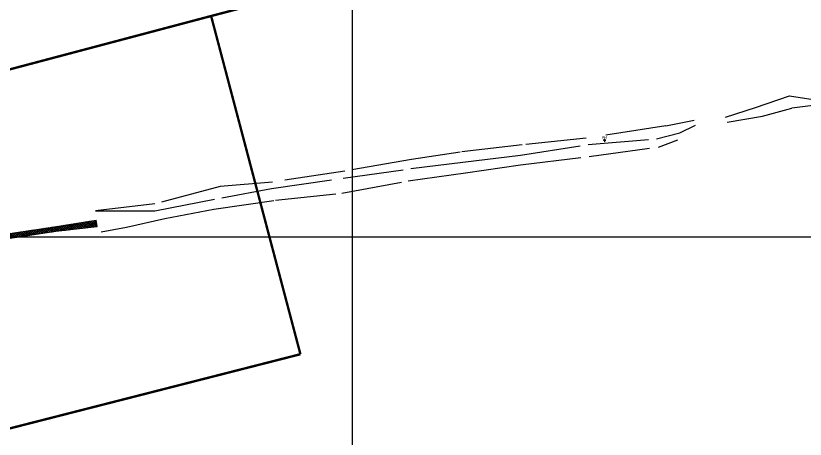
# Model space of a CAD drawing. Extents: x 352140 to 354978, y 6304672 to 6307963.
# Drawn here: x 352429.5 to 352594.8, y 6305557.7 to 6305646.2 of the extents above; entities that cross this region are included whole.
import ezdxf

# ---------------------------------------------------------------- set-up
doc = ezdxf.new("R2010")
doc.units = 0
doc.linetypes.add('DASHDOT', pattern=[1, 0.5, -0.25, 0, -0.25])
doc.linetypes.add('DASHED', pattern=[19.05, 12.7, -6.35])
doc.layers.get('0').update_dxf_attribs({"linetype": 'CONTINUOUS'})
for name, color, linetype in [('02_Geo ext_Acotamiento', 7, 'CONTINUOUS'), ('02_Geo ext_Geometria', 2, 'CONTINUOUS'), ('03_S2_Pav ext_Borde vereda', 7, 'CONTINUOUS'), ('1-coordenadas', 8, 'CONTINUOUS'), ('1-PIRCA', 252, 'CONTINUOUS'), ('2-ACHURADO PIRCA', 252, 'CONTINUOUS'), ('3-TALUD', 252, 'DASHED'), ('Z-PH', 253, 'CONTINUOUS')]:
    doc.layers.add(name, color=color, linetype=linetype)
doc.layers.add('0_ASD_LINEA OFICIAL', color=253, linetype='DASHDOT', lineweight=20)
doc.styles.add('A', font='arial.ttf', dxfattribs={"height": 2})
doc.styles.add('ROMANS', font='romans.shx', dxfattribs={"width": 0.75})
doc.dimstyles.new('Principal', dxfattribs={"dimscale": 0, "dimtxt": 2, "dimasz": 2, "dimexe": 1, "dimexo": 1, "dimtad": 1, "dimrnd": 0.05, "dimzin": 1, "dimtxsty": 'ROMANS', "dimcen": 2.5, "dimclrt": 2, "dimaunit": 2, "dimadec": 0, "dimazin": 0, "dimtfac": 1, "dimtmove": 0, "dimatfit": 3, "dimfxl": 1, "dimfxlon": 1, "dimarcsym": 0})

# ---------------------------------------------------------------- blocks, each defined once
blk = doc.blocks.new('COORDENADAS')
at = {"layer": '1-coordenadas'}
for p, q in [((320, -900.625), (320, -0.625)), ((20, -600.625), (1420, -600.625))]:
    blk.add_line(p, q, dxfattribs=at)
blk = doc.blocks.new('PH')
at = {"layer": 'Z-PH'}
for p, q in [((-0.1, 0.15), (-0.3, 0.15)), ((-0.1, 0.3), (-0.1, 0)), ((0.1, 0.3), (-0.1, 0.3)), ((-0.1, 0), (-0.01, 0)), ((0.01, 0), (0.1, 0)), ((0.1, 0), (0.1, 0.3)), ((0.1, 0.15), (0.3, 0.15)), ((0, -0.01), (0, -0.2))]:
    blk.add_line(p, q, dxfattribs=at)
blk.add_circle((0, 0), 0.00984, dxfattribs=at)
at = {"layer": 'Z-PH', "style": 'A'}
blk.add_text('PH', height=0.55, dxfattribs=at).set_placement((-0.53, 0.38))
blk = doc.blocks.new('*D959')
at = {"layer": '02_Geo ext_Geometria', "color": 0, "lineweight": -2, "transparency": 16777216}
blk.add_line((352576.1, 6306008.63), (352574.44, 6306014.45), dxfattribs=at)
at = {"layer": '02_Geo ext_Geometria', "color": 0, "transparency": 16777216}
blk.add_solid([(352574.6, 6306014.49), (352574.28, 6306014.4), (352574.17, 6306015.41)], dxfattribs=at)
at = {"layer": '02_Geo ext_Geometria', "color": 2, "transparency": 16777216, "insert": (352576.28, 6306011.31), "char_height": 1, "attachment_point": 5, "rotation": 285.9455, "style": 'ROMANS'}
blk.add_mtext('R420,40', dxfattribs=at)
blk = doc.blocks.new('*D1282')
at = {"layer": '02_Geo ext_Acotamiento', "color": 0, "lineweight": -2, "transparency": 16777216}
blk.add_line((352570.59, 6306007.01), (352568.84, 6306012.81), dxfattribs=at)
at = {"layer": '02_Geo ext_Acotamiento', "color": 0, "transparency": 16777216}
blk.add_solid([(352569, 6306012.85), (352568.68, 6306012.76), (352568.56, 6306013.76)], dxfattribs=at)
at = {"layer": '02_Geo ext_Acotamiento', "color": 2, "transparency": 16777216, "insert": (352570.73, 6306009.69), "char_height": 1, "attachment_point": 5, "rotation": 286.7422, "style": 'ROMANS'}
blk.add_mtext('R420,40', dxfattribs=at)
blk = doc.blocks.new('*D1356')
at = {"layer": '02_Geo ext_Acotamiento', "color": 0, "lineweight": -2, "transparency": 16777216}
blk.add_line((352474.09, 6305972.2), (352473.12, 6305978.18), dxfattribs=at)
at = {"layer": '02_Geo ext_Acotamiento', "color": 0, "transparency": 16777216}
blk.add_solid([(352473.28, 6305978.21), (352472.95, 6305978.15), (352472.96, 6305979.17)], dxfattribs=at)
at = {"layer": '02_Geo ext_Acotamiento', "color": 2, "transparency": 16777216, "insert": (352474.58, 6305974.84), "char_height": 1, "attachment_point": 5, "rotation": 279.2575, "style": 'ROMANS'}
blk.add_mtext('R765,10', dxfattribs=at)
blk = doc.blocks.new('A$C27410629')
at = {"layer": '0_ASD_LINEA OFICIAL', "ltscale": 8, "const_width": 0.5}
for points in [[(268.16, 972.7), (289.66, 890.53), (266.44, 884.46), (116.66, 844.8)], [(285.14, 813.72), (266.44, 884.46), (116.66, 844.8)]]:
    blk.add_lwpolyline(points, dxfattribs=at)
blk.add_lwpolyline([(121.51, 771.98), (285.14, 813.72)], close=True, dxfattribs=at)

msp = doc.modelspace()

# ---------------------------------------------------------------- hatches: boundary and pattern name
at = {"layer": '2-ACHURADO PIRCA', "true_color": 0xbdbdbd}
h = msp.add_hatch(dxfattribs=at)
h.set_pattern_fill('ANSI37', color=9, scale=0.1)
h.set_pattern_definition([(45, (-2000, 0), (-0.224506403027, 0.224506403027), []), (135, (-2000, 0), (-0.224506403027, -0.224506403027), [])])
edge = h.paths.add_edge_path()
edge.add_line((352398.603, 6305596.563), (352399.387, 6305595.084))
edge.add_line((352399.387, 6305595.084), (352411.14, 6305597.099))
edge.add_line((352411.14, 6305597.099), (352419.623, 6305598.361))
edge.add_line((352419.623, 6305598.361), (352437.86, 6305601.146))
edge.add_line((352437.86, 6305601.146), (352446.544, 6305602.17))
edge.add_line((352398.823, 6305596.682), (352411.333, 6305598.322))
edge.add_line((352411.333, 6305598.322), (352419.837, 6305599.418))
edge.add_line((352419.837, 6305599.418), (352437.579, 6305602.092))
edge.add_line((352437.579, 6305602.092), (352446.341, 6305603.453))
edge.add_line((352446.544, 6305602.17), (352446.341, 6305603.453))

# ---------------------------------------------------------------- linework, layer by layer
at = {"layer": '1-PIRCA', "flags": 128}
for points in [[(352398.823, 6305596.682), (352411.333, 6305598.322), (352419.837, 6305599.418), (352437.579, 6305602.092), (352446.341, 6305603.453)], [(352446.544, 6305602.17), (352446.341, 6305603.453)], [(352398.603, 6305596.563), (352399.387, 6305595.084), (352411.14, 6305597.099), (352419.623, 6305598.361), (352437.86, 6305601.146), (352446.544, 6305602.17)]]:
    msp.add_lwpolyline(points, dxfattribs=at)
at = {"layer": '3-TALUD'}
for points in [[(352578.081, 6305624.985), (352584.367, 6305627.027), (352591.531, 6305629.502)], [(352591.531, 6305629.502), (352600.847, 6305628.037), (352591.954, 6305626.916)], [(352578.43, 6305623.953), (352585.813, 6305625.205), (352591.954, 6305626.916)], [(352565.587, 6305623.237), (352548.958, 6305620.59), (352535.519, 6305619.23), (352522.518, 6305617.707), (352512.372, 6305616.138), (352498.379, 6305613.749), (352483.25, 6305611.405), (352472.315, 6305610.518), (352458.593, 6305606.887), (352446.177, 6305605.416)], [(352563.654, 6305620.48), (352568.529, 6305621.732), (352571.798, 6305623.351)], [(352565.587, 6305623.237), (352571.547, 6305624.373)], [(352446.177, 6305605.416), (352458.654, 6305605.443), (352472.64, 6305608.122), (352483.06, 6305610.067), (352498.017, 6305612.233), (352512.233, 6305614.257), (352523.128, 6305615.612), (352535.147, 6305617.099), (352549.311, 6305619.266), (352563.654, 6305620.48)], [(352564.058, 6305618.762), (352568.147, 6305620.277)], [(352549.587, 6305616.777), (352564.058, 6305618.762)], [(352447.414, 6305600.998), (352452.684, 6305601.991), (352460.703, 6305603.799), (352470.951, 6305605.791), (352483.875, 6305607.648), (352497.8, 6305609.102), (352511.642, 6305611.676), (352523.665, 6305613.377), (352535.19, 6305615.064), (352549.587, 6305616.777)]]:
    msp.add_lwpolyline(points, dxfattribs=at)

# ---------------------------------------------------------------- block references
at = {"color": 252, "linetype": 'DASHED'}
msp.add_blockref('COORDENADAS', (352180, 6306200.625), dxfattribs=at)
at = {"layer": '03_S2_Pav ext_Borde vereda', "linetype": 'Continuous'}
msp.add_blockref('A$C27410629', (352203.962, 6304761.714), dxfattribs=at)
at = {"layer": 'Z-PH', "rotation": 359.090101839884}
msp.add_blockref('PH', (352552.767, 6305620.074), dxfattribs=at)

# ---------------------------------------------------------------- dimensions: what is measured, and where the dimension line sits
at = {"layer": '02_Geo ext_Acotamiento'}
for center, mpoint, picture, middle in [((352689.665, 6305611.165), (352568.556, 6306013.764), '*D1282', (352569.86, 6306009.429)), ((352596.042, 6305224.025), (352472.958, 6305979.166), '*D1356', (352473.686, 6305974.698))]:
    dim = msp.add_radius_dim(center=center, mpoint=mpoint, dimstyle='Principal', override={"dimscale": 0, "dimaunit": 0, "dimfxl": 0.22, "dimarcsym": 1}, dxfattribs=at)
    dim.commit()
    dim.dimension.update_dxf_attribs({"geometry": picture, "text_midpoint": middle, "dimtype": 164})
at = {"layer": '02_Geo ext_Geometria'}
dim = msp.add_radius_dim(center=(352689.665, 6305611.165), mpoint=(352574.165, 6306015.409), dimstyle='Principal', override={"dimscale": 0, "dimaunit": 0, "dimfxl": 0.22, "dimarcsym": 1}, dxfattribs=at)
dim.commit()
dim.dimension.update_dxf_attribs({"geometry": '*D959', "text_midpoint": (352575.409, 6306011.056), "dimtype": 164})

doc.saveas('drawing.dxf')
